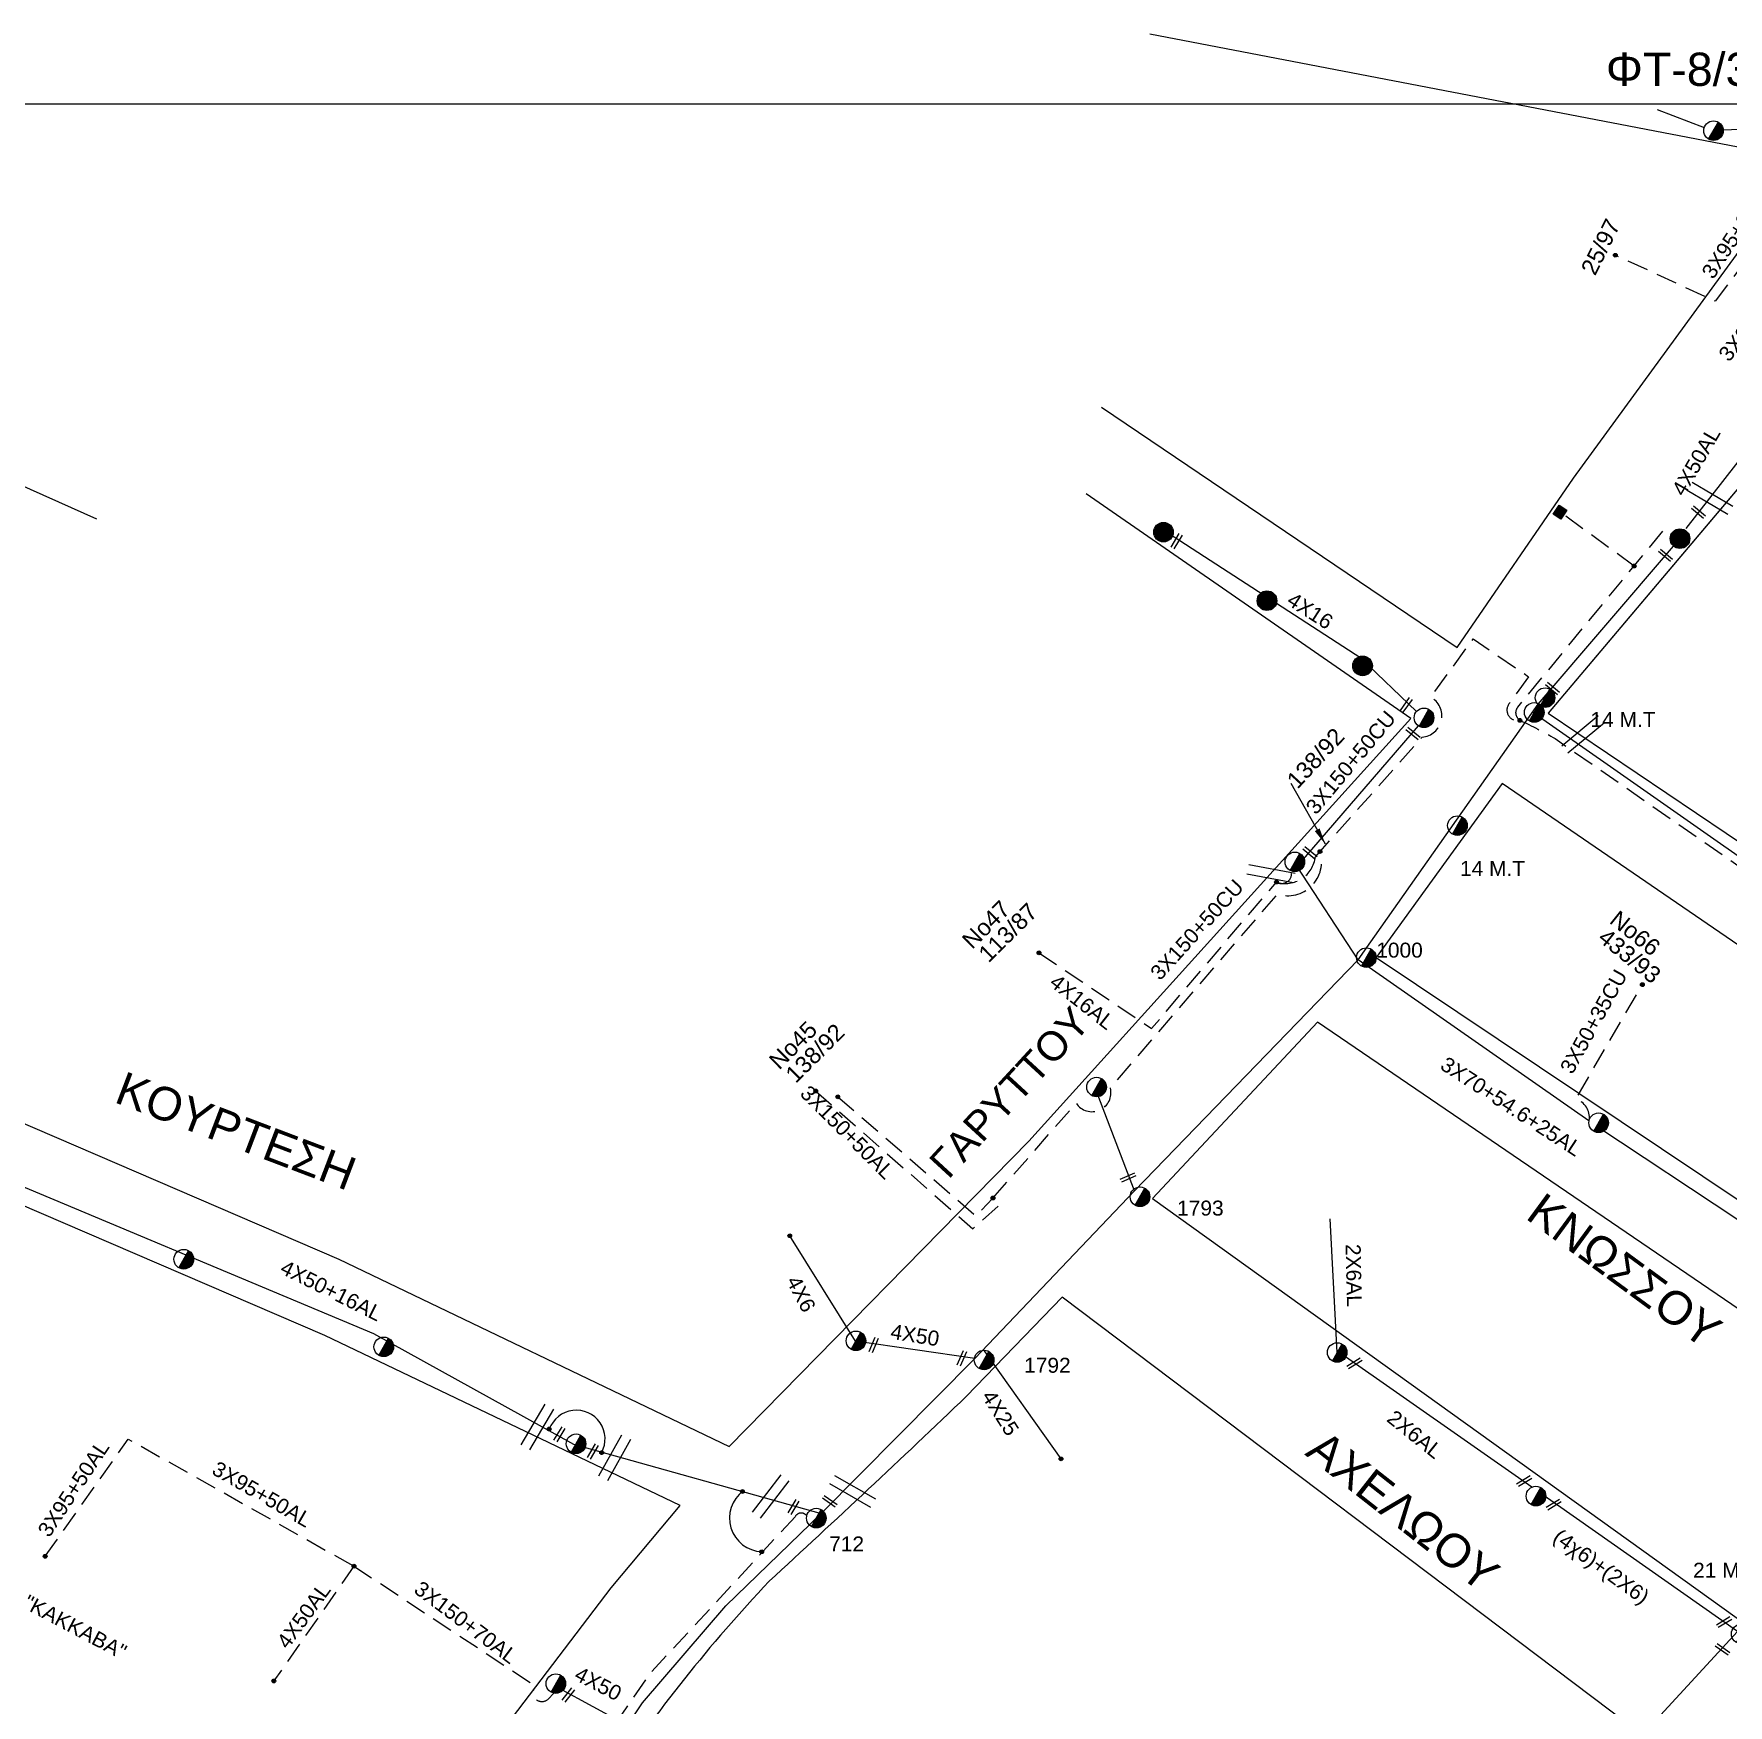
# Model space of a CAD drawing. Header units: millimetres. Extents: x 5010 to 7184, y -101 to 935.
# Drawn here: x 6181.5 to 6385.2, y 721.3 to 922.2 of the extents above; entities that cross this region are included whole.
import ezdxf
from ezdxf.enums import TextEntityAlignment as Align

# ---------------------------------------------------------------- set-up
doc = ezdxf.new("R2010")
doc.units = ezdxf.units.MM
doc.linetypes.add('DASHED', pattern=[19.05, 12.7, -6.35])
for name, color, linetype in [('Layer1', 7, 'Continuous'), ('Γέφυρες Εναερίου Δικτύου', 7, 'Continuous'), ('Γυμνά εναέρια ΧΤ (3Φ)   3x50+35CU', 7, 'Continuous'), ('Γυμνά εναέρια ΧΤ (3Φ)   4x16AL', 7, 'Continuous'), ('Γυμνά εναέρια ΧΤ (3Φ)   4x50AL', 7, 'Continuous'), ('Γυμνά εναέρια ΧΤ και ΦΟΠ (3Φ)   4x50+16AL', 7, 'Continuous'), ('Εναέρια παροχή ΧΤ 4x16', 7, 'SYN_LINE'), ('Εναέρια παροχή ΧΤ 4x25', 7, 'SYN_LINE'), ('Επιγραφές - Σχήματα', 7, 'Continuous'), ('Καλώδια ΧΤ   2x6AL', 7, 'DASHED'), ('Καλώδια ΧΤ   3x150+50AL', 7, 'DASHED'), ('Καλώδια ΧΤ   3x150+50CU', 7, 'DASHED'), ('Καλώδια ΧΤ   3x150+70AL', 7, 'DASHED'), ('Καλώδια ΧΤ   3x48+38+16.5', 7, 'DASHED'), ('Καλώδια ΧΤ   3x95+35CU', 7, 'DASHED'), ('Καλώδια ΧΤ   3x95+50CU', 7, 'DASHED'), ('Καλώδια ΧΤ   4x50AL', 7, 'DASHED'), ('Μηχανική τομή', 7, 'Continuous'), ('Στύλος Ξύλινος', 7, 'Continuous'), ('Στύλος Ξύλινος @ 1', 7, 'Continuous'), ('Στύλος ΦΜ', 7, 'Continuous'), ('Στύλος ΦΜ @ 1', 7, 'Continuous'), ('Συνδέσεις', 7, 'Continuous'), ('Συνεστραμμένα ΧΤ   3x70+54.6+25AL', 7, 'SYN_LINE'), ('Τομή', 7, 'Continuous'), ('Υπόβαθρο ΔΕΗ', 7, 'Continuous'), ('Υπόγεια Καλώδια Δικτύου ΧΤ   .15', 7, 'DASHED'), ('Υπόγεια καλώδια Παροχών ΧΤ   4x6', 7, 'DASHED')]:
    doc.layers.add(name, color=color, linetype=linetype)
doc.styles.get("Standard").update_dxf_attribs({"font": 'arial.ttf'})
doc.linetypes.add('SYN_LINE', pattern='A,0.5,-0.0001,["/\\/\\/\\/",Standard,S=0.1,R=0,X=0,Y=-0.05],-0.25', length=0.7501)
doc.dimstyles.new('ISO-25', dxfattribs={"dimtxt": 2.5, "dimasz": 2.5, "dimexe": 1.25, "dimexo": 0.625, "dimtad": 1, "dimtxsty": 'Standard', "dimcen": 2.5, "dimaunit": 2, "dimazin": 0, "dimtfac": 1, "dimtmove": 0, "dimatfit": 3, "dimfxl": 1, "dimarcsym": 0})

# ---------------------------------------------------------------- blocks, each defined once
blk = doc.blocks.new('ΥΠΑΡΧΩΝ ΤΣΙΜΕΝΤΕΝΙΟΣ ΣΤΥΛΟΣ')
at = {"layer": 'Στύλος ΦΜ'}
blk.add_hatch(color=256, dxfattribs=at).paths.add_polyline_path([(-1.29, -2.28, 0.574793), (2.62, 0, 0.268822), (1.3, 2.27)])
blk.add_line((-1.29, -2.28), (1.3, 2.27), dxfattribs=at)
blk.add_circle((0, 0), 2.62, dxfattribs=at)
at = {"layer": 'Στύλος ΦΜ', "flags": 4}
for tag, p in [('ΑΡΙΘΜΟΣ', (-4.68, 8.05)), ('ΤΥΠΟΣ', (-4.91, 3.03))]:
    blk.add_attdef(tag, p, '', height=4, dxfattribs=at)
blk = doc.blocks.new('ΥΠΑΡΧΩΝ ΞΥΛΙΝΟΣ ΣΤΥΛΟΣ')
at = {"layer": 'Στύλος Ξύλινος'}
h = blk.add_hatch(color=7, dxfattribs=at)
h.paths.add_polyline_path([(-2.62, 0, 0.270008), (-1.29, -2.28), (1.3, 2.27, 0.576266)])
h.paths.add_polyline_path([(-1.29, -2.28, 0.574793), (2.62, 0, 0.268822), (1.3, 2.27)])
at = {"layer": 'Στύλος Ξύλινος', "color": 7}
blk.add_line((-1.29, -2.28), (1.3, 2.27), dxfattribs=at)
blk.add_circle((0, 0), 2.62, dxfattribs=at)
at = {"layer": 'Στύλος Ξύλινος', "flags": 4}
for tag, p in [('ΑΡΙΘΜΟΣ', (-4.91, 8.6)), ('ΤΥΠΟΣ', (-4.85, 3.39))]:
    blk.add_attdef(tag, p, '', height=4, dxfattribs=at)
blk = doc.blocks.new('ΤΟΜΗ')
at = {"layer": 'Τομή', "ltscale": 40}
for p, q in [((-5.68, 0), (5.68, 0)), ((5.68, -2.33), (-5.68, -2.33))]:
    blk.add_line(p, q, dxfattribs=at)
blk = doc.blocks.new('ΜΗΧΑΝΙΚΗ ΤΟΜΗ')
at = {"layer": 'Μηχανική τομή', "ltscale": 40}
for p, q in [((-1.89, 0.78), (1.89, 0.78)), ((1.89, 0), (-1.89, 0))]:
    blk.add_line(p, q, dxfattribs=at)
blk = doc.blocks.new('_ΣΥΝΔΕΣΗ')
at = {"layer": 'Συνδέσεις', "linetype": 'SYN_LINE', "ltscale": 40}
blk.add_hatch(color=256, dxfattribs=at).paths.add_polyline_path([(0.5, -0.01, 1), (-0.5, -0.01, 1)])
at = {"layer": 'Συνδέσεις'}
blk.add_circle((0, -0.01), 0.5, dxfattribs=at)

msp = doc.modelspace()

# ---------------------------------------------------------------- hatches: boundary and pattern name
at = {"layer": 'Επιγραφές - Σχήματα', "linetype": 'Continuous', "ltscale": 0.2}
msp.add_hatch(color=256, dxfattribs=at).paths.add_polyline_path([(6365.78, 864.97), (6364.87, 865.57), (6364.16, 864.5), (6365.07, 863.9)])

# ---------------------------------------------------------------- linework, layer by layer
at = {"layer": 'Layer1', "linetype": 'Continuous', "ltscale": 0.2}
for points in [[(6315.65, 922.24), (6394.54, 907.09)], [(6430.56, 919.88), (6363.55, 840.58)]]:
    msp.add_lwpolyline(points, dxfattribs=at)
at = {"layer": 'Γέφυρες Εναερίου Δικτύου', "color": 30, "linetype": 'DASHED', "ltscale": 0.2, "flags": 128}
msp.add_lwpolyline([(6373.89, 858.27), (6365.42, 864.43)], dxfattribs=at)
for points in [[(6360.16, 839.72, -0.427294), (6359.92, 841.32), (6377.51, 862.67), (6378.51, 862.33)], [(6361.21, 844.96), (6358.84, 841.69, 0.697336), (6360.16, 839.72, 5.885263)]]:
    msp.add_lwpolyline(points, format="xyb", dxfattribs=at)
at = {"layer": 'Γέφυρες Εναερίου Δικτύου', "color": 30, "linetype": 'SYN_LINE', "ltscale": 10, "flags": 128}
msp.add_lwpolyline([(6340.72, 810.93), (6333.4, 822.16)], dxfattribs=at)
at = {"layer": 'Γυμνά εναέρια ΧΤ (3Φ)   3x50+35CU', "color": 30, "linetype": 'DASHED', "ltscale": 0.2, "flags": 128}
msp.add_lwpolyline([(6368.49, 791.66, 0.36898), (6366.87, 794.18), (6374.88, 807.94)], format="xyb", dxfattribs=at)
at = {"layer": 'Γυμνά εναέρια ΧΤ (3Φ)   4x16AL', "color": 30, "linetype": 'DASHED', "ltscale": 0.2, "flags": 128}
msp.add_lwpolyline([(6330.88, 820.27, 0.473464), (6335.57, 823.32)], format="xyb", dxfattribs=at)
msp.add_lwpolyline([(6302.33, 811.77), (6315.88, 802.66), (6330.88, 820.27)], dxfattribs=at)
at = {"layer": 'Γυμνά εναέρια ΧΤ (3Φ)   4x16AL', "color": 30, "linetype": 'DASHED', "ltscale": 0.2}
msp.add_arc((6331.51, 821.31), 1.21, 238.9682, 14.0202, dxfattribs=at)
at = {"layer": 'Γυμνά εναέρια ΧΤ (3Φ)   4x50AL', "color": 30}
msp.add_line((6294.64, 762.99), (6280.29, 765.06), dxfattribs=at)
at = {"layer": 'Γυμνά εναέρια ΧΤ (3Φ)   4x50AL', "color": 2, "flags": 128}
msp.add_lwpolyline([(6390.76, 876.45), (6380.09, 862.77)], dxfattribs=at)
at = {"layer": 'Γυμνά εναέρια ΧΤ (3Φ)   4x50AL', "color": 85, "linetype": 'DASHED', "ltscale": 0.2, "flags": 128}
msp.add_lwpolyline([(6244.03, 722.75), (6243.35, 722.05, -1.040344), (6241.89, 723.57)], format="xyb", dxfattribs=at)
at = {"layer": 'Γυμνά εναέρια ΧΤ (3Φ)   4x50AL', "color": 85, "linetype": 'Continuous', "ltscale": 0.2, "flags": 128}
msp.add_lwpolyline([(6252.88, 718.88), (6244.62, 723.36)], dxfattribs=at)
at = {"layer": 'Γυμνά εναέρια ΧΤ και ΦΟΠ (3Φ)   4x50+16AL', "color": 30, "flags": 128}
msp.add_lwpolyline([(6276.17, 744.35), (6294.64, 762.99), (6313.83, 783.14), (6340.72, 810.93), (6362.36, 841.65), (6378.63, 860.67)], dxfattribs=at)
at = {"layer": 'Γυμνά εναέρια ΧΤ και ΦΟΠ (3Φ)   4x50+16AL', "color": 27, "flags": 128}
msp.add_lwpolyline([(6122.7, 808.51), (6172.96, 786.69), (6222.32, 766.01), (6246.37, 752.68), (6276.17, 744.35)], dxfattribs=at)
at = {"layer": 'Γυμνά εναέρια ΧΤ και ΦΟΠ (3Φ)   4x50+16AL', "color": 173, "flags": 128}
msp.add_lwpolyline([(6363.64, 705.51), (6386.31, 730.19)], dxfattribs=at)
at = {"layer": 'Εναέρια παροχή ΧΤ 4x16', "color": 30, "linetype": 'Continuous', "ltscale": 20, "flags": 128}
for points in [[(6347.73, 840.78), (6341.02, 847.2), (6317.1, 862.7)], [(6333.4, 822.16), (6347.96, 839.06)]]:
    msp.add_lwpolyline(points, dxfattribs=at)
at = {"layer": 'Εναέρια παροχή ΧΤ 4x16', "color": 30, "ltscale": 20, "flags": 128}
msp.add_lwpolyline([(6348.34, 839.51), (6348.67, 839.88)], dxfattribs=at)
at = {"layer": 'Εναέρια παροχή ΧΤ 4x25', "color": 30, "linetype": 'SYN_LINE', "ltscale": 20, "flags": 128}
msp.add_lwpolyline([(6304.99, 750.92), (6295.66, 764.07)], dxfattribs=at)
at = {"layer": 'Επιγραφές - Σχήματα', "color": 27, "linetype": 'Continuous', "ltscale": 0.2}
for p, q in [((6376.65, 913.14), (6382.31, 910.98)), ((6407.31, 911.66), (6384.61, 910.66))]:
    msp.add_line(p, q, dxfattribs=at)
at = {"layer": 'Επιγραφές - Σχήματα'}
msp.add_lwpolyline([(5045.81, 913.83), (7035.6, 913.83), (7035.6, -89.73), (5045.81, -89.73)], close=True, dxfattribs=at)
at = {"layer": 'Επιγραφές - Σχήματα', "linetype": 'Continuous', "ltscale": 0.2}
msp.add_lwpolyline([(6364.16, 864.5), (6364.87, 865.57), (6365.78, 864.97), (6365.07, 863.9)], close=True, dxfattribs=at)
for centre, radius, start, end in [((6246.72, 753.32), 3.46, 331.6783, 159.6748), ((6269.19, 743.81), 4.05, 126.4359, 267.4346)]:
    msp.add_arc(centre, radius, start, end, dxfattribs=at)
at = {"layer": 'Καλώδια ΧΤ   2x6AL', "color": 173, "linetype": 'SYN_LINE', "ltscale": 20, "flags": 128}
for points in [[(6338.2, 763.72), (6337.35, 779.77)], [(6361.59, 747.51), (6338.4, 763.77), (6338.38, 764.04)], [(6386.31, 730.19), (6362.39, 746.96)]]:
    msp.add_lwpolyline(points, dxfattribs=at)
at = {"layer": 'Καλώδια ΧΤ   3x150+50AL', "color": 30, "linetype": 'DASHED', "ltscale": 0.2, "flags": 128}
for points in [[(6275.51, 795.15), (6294.39, 778.58), (6297.63, 781.52), (6296.81, 782.28)], [(6278.15, 794.45), (6294.75, 780.16), (6296.81, 782.28)]]:
    msp.add_lwpolyline(points, dxfattribs=at)
at = {"layer": 'Καλώδια ΧΤ   3x150+50AL', "color": 27, "linetype": 'DASHED', "ltscale": 0.2, "flags": 128}
msp.add_lwpolyline([(6273.06, 744.02), (6255.59, 725.12), (6226.34, 682.9), (6211.33, 656.08, 0.618178), (6207.87, 650.04), (6203.88, 644.69), (6199.2, 648.56, 0.651303), (6188.19, 653.35, 1.127948)], format="xyb", dxfattribs=at)
at = {"layer": 'Καλώδια ΧΤ   3x150+50AL', "color": 27, "linetype": 'DASHED', "ltscale": 0.2}
msp.add_arc((6273.76, 743.6), 0.818, 35.7045, 148.5917, dxfattribs=at)
at = {"layer": 'Καλώδια ΧΤ   3x150+50CU', "color": 30, "linetype": 'DASHED', "ltscale": 0.2, "flags": 128}
for points in [[(6335.57, 823.32), (6348.41, 837.69, 0.743133), (6349.44, 842.52), (6354.55, 849.5), (6361.21, 844.96, -0.985617)], [(6296.81, 782.28), (6306.81, 793.69, 0.842686), (6310.93, 795.51), (6331.02, 818.82, 0.608225), (6336.12, 823.94, 0.710271)]]:
    msp.add_lwpolyline(points, format="xyb", dxfattribs=at)
at = {"layer": 'Καλώδια ΧΤ   3x150+70AL', "color": 85, "linetype": 'DASHED', "ltscale": 0.2, "flags": 128}
msp.add_lwpolyline([(6219.99, 738.03), (6241.89, 723.57)], dxfattribs=at)
at = {"layer": 'Καλώδια ΧΤ   3x48+38+16.5', "color": 173, "linetype": 'Continuous', "ltscale": 0.2, "flags": 128}
msp.add_lwpolyline([(6361.7, 840.7), (6408.15, 808.21), (6442.07, 785.57)], dxfattribs=at)
at = {"layer": 'Καλώδια ΧΤ   3x48+38+16.5', "color": 85, "linetype": 'Continuous', "ltscale": 0.2, "flags": 128}
msp.add_lwpolyline([(6211.79, 653.55), (6220.56, 669.94), (6239.27, 698.6), (6254.69, 721.59), (6264.69, 733.25), (6276.17, 744.35)], dxfattribs=at)
at = {"layer": 'Καλώδια ΧΤ   3x95+35CU', "color": 2, "linetype": 'DASHED', "ltscale": 0.2, "flags": 128}
msp.add_lwpolyline([(6394.32, 903.11), (6393.64, 900.9), (6391.75, 900.88), (6383.64, 890.1), (6371.62, 895.64)], dxfattribs=at)
at = {"layer": 'Καλώδια ΧΤ   3x95+50CU', "color": 85, "linetype": 'DASHED', "ltscale": 0.2, "flags": 128}
msp.add_lwpolyline([(6182.87, 739.22), (6192.86, 753.31), (6219.99, 738.03)], dxfattribs=at)
at = {"layer": 'Καλώδια ΧΤ   4x50AL', "color": 85, "linetype": 'DASHED', "ltscale": 0.2, "flags": 128}
msp.add_lwpolyline([(6219.99, 738.03), (6210.36, 724.23)], dxfattribs=at)
at = {"layer": 'Συνεστραμμένα ΧΤ   3x70+54.6+25AL', "color": 30, "linetype": 'SYN_LINE', "ltscale": 20, "flags": 128}
for points in [[(6368.46, 791.56), (6340.72, 810.93)], [(6403.32, 768.45), (6369.4, 790.9), (6369.38, 790.92)]]:
    msp.add_lwpolyline(points, dxfattribs=at)
at = {"layer": 'Υπόβαθρο ΔΕΗ', "flags": 128}
for points in [[(6170.3, 911.99), (6154.41, 879.4), (6189.05, 863.93)], [(6309.84, 877.38), (6352.62, 848.49), (6366.6, 868.84), (6394.54, 907.09)], [(6309.84, 877.38), (6352.62, 848.49), (6366.6, 868.84), (6394.54, 907.09)], [(6403.12, 887.4), (6363.55, 840.58), (6442.03, 787.68), (6470.28, 828.25), (6520.29, 896.72), (6526.13, 904.81)], [(6176.42, 857.65), (6148.71, 870.41), (6126.18, 816), (6167.06, 796.94), (6218.19, 774.95), (6265.08, 752.41), (6301.12, 789.11), (6347.04, 839.95), (6308.02, 866.93)], [(6176.42, 857.65), (6148.71, 870.41), (6126.18, 816), (6167.06, 796.94), (6218.19, 774.95), (6265.08, 752.41), (6301.12, 789.11), (6347.04, 839.95), (6308.02, 866.93)], [(6122.47, 807.47), (6100.21, 752.19), (6087.94, 720.66), (6153.79, 686.8), (6199.11, 660.31), (6211.2, 676.75), (6232.01, 708.94), (6239.06, 719.85), (6250.92, 735.42), (6259.21, 745.33), (6216.48, 765.77), (6153.8, 792.74), (6122.47, 807.47)], [(6122.47, 807.47), (6100.21, 752.19), (6087.94, 720.66), (6153.79, 686.8), (6199.11, 660.31), (6211.2, 676.75), (6232.01, 708.94), (6239.06, 719.85), (6250.92, 735.42), (6259.21, 745.33), (6216.48, 765.77), (6153.8, 792.74), (6122.47, 807.47)]]:
    msp.add_lwpolyline(points, dxfattribs=at)
for points in [[(6434.38, 779.86), (6358.02, 832.13), (6342.89, 811.19), (6416.46, 761.97)], [(6434.38, 779.86), (6358.02, 832.13), (6342.89, 811.19), (6416.46, 761.97)], [(6408.29, 754.06), (6335.83, 803.45), (6315.99, 782.22), (6386.26, 731.78)], [(6408.29, 754.06), (6335.83, 803.45), (6315.99, 782.22), (6386.26, 731.78)]]:
    msp.add_lwpolyline(points, close=True, dxfattribs=at)
msp.add_lwpolyline([(6373.22, 719.01), (6305.14, 770.36), (6293.63, 758.45, -0.004635), (6269.9, 736.21, 0.042853), (6250.58, 711.93, -0.023362), (6227.01, 677.23, -0.013497), (6216.4, 659.13), (6212.64, 652.96), (6265.69, 611.57), (6302.64, 650.06), (6320.06, 666.53), (6350.5, 695.74), (6373.22, 719.01)], format="xyb", dxfattribs=at)
msp.add_lwpolyline([(6373.22, 719.01), (6305.14, 770.36), (6293.63, 758.45, -0.004635), (6269.9, 736.21, 0.042853), (6250.58, 711.93, -0.023362), (6227.01, 677.23, -0.013497), (6216.4, 659.13), (6212.64, 652.96), (6265.69, 611.57), (6302.64, 650.06), (6320.06, 666.53), (6350.5, 695.74), (6373.22, 719.01)], format="xyb", dxfattribs=at)
at = {"layer": 'Υπόγεια Καλώδια Δικτύου ΧΤ   .15', "color": 30, "linetype": 'DASHED', "ltscale": 0.2, "flags": 128}
msp.add_lwpolyline([(6360.17, 839.72, -0.021226), (6364.4, 837.52), (6437.98, 786.41, -0.089176), (6439.59, 784.81, 0.151409), (6442.33, 782.67), (6448.87, 778.4)], format="xyb", dxfattribs=at)
at = {"layer": 'Υπόγεια καλώδια Παροχών ΧΤ   4x6', "color": 30, "linetype": 'SYN_LINE', "ltscale": 15}
msp.add_line((6280.29, 765.06), (6272.38, 777.76), dxfattribs=at)
at = {"layer": 'Υπόγεια καλώδια Παροχών ΧΤ   4x6', "color": 30, "linetype": 'SYN_LINE', "ltscale": 10, "flags": 128}
msp.add_lwpolyline([(6313.83, 783.14), (6309.2, 795.21)], dxfattribs=at)

# ---------------------------------------------------------------- block references
at = {"layer": 'Μηχανική τομή'}
for p, xscale, yscale, zscale, rotation in [((6381.51, 864.59), 0.5000000000000445, 0.5000000000000445, 0.5000000000000445, 320.6081052384279), ((6318.72, 861.36), 0.4999999999999092, 0.4999999999999092, 0.4999999999999092, 239.2512852772683), ((6377.54, 859.4), 0.5000000000000445, 0.5000000000000445, 0.5000000000000445, 320.6081052384279), ((6363.96, 843.4), 0.5000000000000445, 0.5000000000000445, 0.5000000000000445, 320.6081052384279), ((6346.66, 841.45), 0.5000000000001181, 0.5000000000001181, 0.5000000000001181, 53.93283254335471), ((6347.18, 837.99), 0.5000000000000445, 0.5000000000000445, 0.5000000000000445, 320.6081052384279), ((6334.79, 823.63), 0.5000000000000445, 0.5000000000000445, 0.5000000000000445, 320.6081052384279), ((6313.13, 784.58), 0.5000000000000518, 0.5000000000000518, 0.5000000000000518, 22.95059480732222), ((6282.64, 764.54), 0.5000000000000493, 0.5000000000000493, 0.5000000000000493, 66.93177336332971), ((6293.24, 762.94), 0.5000000000000493, 0.5000000000000493, 0.5000000000000493, 66.93177336332971), ((6340.17, 762.59), 0.5000000000003321, 0.5000000000003321, 0.5000000000003321, 211.7123753503166), ((6244.52, 753.98), 0.4999999999999092, 0.4999999999999092, 0.4999999999999092, 239.2512852772683), ((6248.53, 751.92), 0.4999999999999092, 0.4999999999999092, 0.4999999999999092, 239.2512852772683), ((6360.57, 748.42), 0.5000000000003321, 0.5000000000003321, 0.5000000000003321, 211.7123753503166), ((6272.66, 745.24), 0.4999999999999092, 0.4999999999999092, 0.4999999999999092, 239.2512852772683), ((6277.08, 745.66), 0.4999999999998848, 0.4999999999998848, 0.4999999999998848, 325.6165674645825), ((6364.1, 745.6), 0.5000000000003321, 0.5000000000003321, 0.5000000000003321, 211.7123753503166), ((6384.61, 731.47), 0.5000000000003321, 0.5000000000003321, 0.5000000000003321, 211.7123753503166), ((6384.64, 728.19), 0.5000000000002675, 0.5000000000002675, 0.5000000000002675, 144.9209365044069), ((6245.61, 722.67), 0.5000000000001023, 0.5000000000001023, 0.5000000000001023, 231.7274334345166)]:
    msp.add_blockref('ΜΗΧΑΝΙΚΗ ΤΟΜΗ', p, dxfattribs=dict(at, xscale=xscale, yscale=yscale, zscale=zscale, rotation=rotation))
at = {"layer": 'Στύλος Ξύλινος @ 1', "ltscale": 40, "xscale": 0.4499999999998181, "yscale": 0.4499999999998181, "zscale": 0.4499999999998181}
for p in [(6317.31, 862.34), (6317.31, 862.34), (6379.4, 861.56), (6379.4, 861.56), (6329.75, 854.1), (6329.75, 854.1), (6341.24, 846.26), (6341.24, 846.26)]:
    msp.add_blockref('ΥΠΑΡΧΩΝ ΞΥΛΙΝΟΣ ΣΤΥΛΟΣ', p, dxfattribs=at)
at = {"layer": 'Στύλος ΦΜ @ 1', "ltscale": 40, "xscale": 0.4499999999998181, "yscale": 0.4499999999998181, "zscale": 0.4499999999998181}
for p in [(6383.43, 910.61), (6383.43, 910.61), (6348.63, 840.02), (6348.63, 840.02), (6361.88, 840.67), (6361.88, 840.67), (6333.1, 822.7), (6333.1, 822.7), (6309.27, 795.63), (6369.62, 791.34), (6369.62, 791.34), (6199.53, 774.93), (6199.53, 774.93), (6280.34, 765.12), (6223.57, 764.4), (6223.57, 764.4), (6338.19, 763.72), (6338.19, 763.72), (6246.69, 752.74), (6246.69, 752.74), (6362.09, 746.45), (6362.09, 746.45), (6244.26, 723.91), (6244.26, 723.91)]:
    msp.add_blockref('ΥΠΑΡΧΩΝ ΤΣΙΜΕΝΤΕΝΙΟΣ ΣΤΥΛΟΣ', p, dxfattribs=at)
at = {"layer": 'Στύλος ΦΜ @ 1', "ltscale": 40}
ref = msp.add_blockref('ΥΠΑΡΧΩΝ ΤΣΙΜΕΝΤΕΝΙΟΣ ΣΤΥΛΟΣ', (6363.18, 842.44), dxfattribs=dict(at, xscale=0.4499999999998181, yscale=0.4499999999998181, zscale=0.4499999999998181))
ref.add_attrib('ΤΥΠΟΣ', '14 M.T', (6368.64, 838.91), dxfattribs={"layer": 'Στύλος ΦΜ', "height": 1.8, "flags": 4})
ref = msp.add_blockref('ΥΠΑΡΧΩΝ ΤΣΙΜΕΝΤΕΝΙΟΣ ΣΤΥΛΟΣ', (6363.18, 842.44), dxfattribs=dict(at, xscale=0.4499999999998181, yscale=0.4499999999998181, zscale=0.4499999999998181))
ref.add_attrib('ΤΥΠΟΣ', '14 M.T', (6368.64, 838.91), dxfattribs={"layer": 'Στύλος ΦΜ', "height": 1.8, "flags": 4})
ref = msp.add_blockref('ΥΠΑΡΧΩΝ ΤΣΙΜΕΝΤΕΝΙΟΣ ΣΤΥΛΟΣ', (6352.65, 827.06), dxfattribs=dict(at, xscale=0.4499999999998181, yscale=0.4499999999998181, zscale=0.4499999999998181))
ref.add_attrib('ΤΥΠΟΣ', '14 M.T', (6352.96, 821.02), dxfattribs={"layer": 'Στύλος ΦΜ', "height": 1.8, "flags": 4})
ref = msp.add_blockref('ΥΠΑΡΧΩΝ ΤΣΙΜΕΝΤΕΝΙΟΣ ΣΤΥΛΟΣ', (6352.65, 827.06), dxfattribs=dict(at, xscale=0.4499999999998181, yscale=0.4499999999998181, zscale=0.4499999999998181))
ref.add_attrib('ΤΥΠΟΣ', '14 M.T', (6352.96, 821.02), dxfattribs={"layer": 'Στύλος ΦΜ', "height": 1.8, "flags": 4})
ref = msp.add_blockref('ΥΠΑΡΧΩΝ ΤΣΙΜΕΝΤΕΝΙΟΣ ΣΤΥΛΟΣ', (6341.7, 811.19), dxfattribs=dict(at, xscale=0.4499999999998181, yscale=0.4499999999998181, zscale=0.4499999999998181))
ref.add_attrib('ΤΥΠΟΣ', '1000', (6342.89, 811.19), dxfattribs={"layer": 'Στύλος ΦΜ', "height": 1.8, "flags": 4})
ref = msp.add_blockref('ΥΠΑΡΧΩΝ ΤΣΙΜΕΝΤΕΝΙΟΣ ΣΤΥΛΟΣ', (6314.49, 782.44), dxfattribs=dict(at, xscale=0.4499999999998181, yscale=0.4499999999998181, zscale=0.4499999999998181))
ref.add_attrib('ΤΥΠΟΣ', '1793', (6318.95, 780.18), dxfattribs={"layer": 'Στύλος ΦΜ', "height": 1.8, "flags": 4})
ref = msp.add_blockref('ΥΠΑΡΧΩΝ ΤΣΙΜΕΝΤΕΝΙΟΣ ΣΤΥΛΟΣ', (6295.74, 762.82), dxfattribs=dict(at, xscale=0.4499999999998181, yscale=0.4499999999998181, zscale=0.4499999999998181))
ref.add_attrib('ΤΥΠΟΣ', '1792', (6300.56, 761.28), dxfattribs={"layer": 'Στύλος ΦΜ', "height": 1.8, "flags": 4})
ref = msp.add_blockref('ΥΠΑΡΧΩΝ ΤΣΙΜΕΝΤΕΝΙΟΣ ΣΤΥΛΟΣ', (6295.74, 762.82), dxfattribs=dict(at, xscale=0.4499999999998181, yscale=0.4499999999998181, zscale=0.4499999999998181))
ref.add_attrib('ΤΥΠΟΣ', '1792', (6300.56, 761.28), dxfattribs={"layer": 'Στύλος ΦΜ', "height": 1.8, "flags": 4})
ref = msp.add_blockref('ΥΠΑΡΧΩΝ ΤΣΙΜΕΝΤΕΝΙΟΣ ΣΤΥΛΟΣ', (6275.57, 743.81), dxfattribs=dict(at, xscale=0.4499999999998181, yscale=0.4499999999998181, zscale=0.4499999999998181))
ref.add_attrib('ΤΥΠΟΣ', '712', (6277.12, 739.8), dxfattribs={"layer": 'Στύλος ΦΜ', "height": 1.8, "flags": 4})
ref = msp.add_blockref('ΥΠΑΡΧΩΝ ΤΣΙΜΕΝΤΕΝΙΟΣ ΣΤΥΛΟΣ', (6275.57, 743.81), dxfattribs=dict(at, xscale=0.4499999999998181, yscale=0.4499999999998181, zscale=0.4499999999998181))
ref.add_attrib('ΤΥΠΟΣ', '712', (6277.12, 739.8), dxfattribs={"layer": 'Στύλος ΦΜ', "height": 1.8, "flags": 4})
ref = msp.add_blockref('ΥΠΑΡΧΩΝ ΤΣΙΜΕΝΤΕΝΙΟΣ ΣΤΥΛΟΣ', (6386.76, 729.88), dxfattribs=dict(at, xscale=0.4499999999998181, yscale=0.4499999999998181, zscale=0.4499999999998181))
ref.add_attrib('ΤΥΠΟΣ', '21 M.T', (6380.98, 736.64), dxfattribs={"layer": 'Στύλος ΦΜ', "height": 1.8, "flags": 4})
ref = msp.add_blockref('ΥΠΑΡΧΩΝ ΤΣΙΜΕΝΤΕΝΙΟΣ ΣΤΥΛΟΣ', (6386.76, 729.88), dxfattribs=dict(at, xscale=0.4499999999998181, yscale=0.4499999999998181, zscale=0.4499999999998181))
ref.add_attrib('ΤΥΠΟΣ', '21 M.T', (6380.98, 736.64), dxfattribs={"layer": 'Στύλος ΦΜ', "height": 1.8, "flags": 4})
at = {"layer": 'Συνδέσεις', "xscale": 0.4500000000000455, "yscale": 0.4500000000000455, "zscale": 0.4500000000000455}
for p in [(6371.63, 895.64), (6373.89, 858.27), (6360.16, 839.72), (6336.12, 823.94), (6330.89, 820.28), (6302.34, 811.77), (6374.88, 807.95), (6275.51, 795.16), (6278.15, 794.46), (6296.81, 782.29), (6272.38, 777.76), (6243.47, 754.52), (6249.77, 751.68), (6304.99, 750.93), (6266.69, 747.01), (6182.87, 739.22), (6269.01, 739.77), (6219.99, 738.03), (6210.36, 724.23)]:
    msp.add_blockref('_ΣΥΝΔΕΣΗ', p, dxfattribs=at)
at = {"layer": 'Τομή'}
for p, xscale, yscale, zscale, rotation in [((6383.31, 866.9), 0.4999999999999605, 0.4999999999999605, 0.4999999999999605, 329.4027703441201), ((6367.38, 838.48), 0.500000000000032, 0.500000000000032, 0.500000000000032, 39.69473799040234), ((6367.38, 838.48), 0.500000000000032, 0.500000000000032, 0.500000000000032, 39.69473799040234), ((6330.35, 821.85), 0.4999999999999872, 0.4999999999999872, 0.4999999999999872, 349.5172423269541), ((6330.35, 821.85), 0.4999999999999872, 0.4999999999999872, 0.4999999999999872, 349.5172423269541), ((6241.54, 755.06), 0.4999999999999787, 0.4999999999999787, 0.4999999999999787, 59.14067609358744), ((6241.54, 755.06), 0.4999999999999787, 0.4999999999999787, 0.4999999999999787, 59.14067609358744), ((6250.82, 751.35), 0.4999999999999495, 0.4999999999999495, 0.4999999999999495, 60.84492296232943), ((6250.82, 751.35), 0.4999999999999495, 0.4999999999999495, 0.4999999999999495, 60.84492296232943), ((6269.63, 746.77), 0.5000000000000097, 0.5000000000000097, 0.5000000000000097, 52.31758661765091), ((6269.63, 746.77), 0.5000000000000097, 0.5000000000000097, 0.5000000000000097, 52.31758661765091), ((6280.24, 747.52), 0.5000000000000117, 0.5000000000000117, 0.5000000000000117, 330.2762262472006), ((6280.24, 747.52), 0.5000000000000117, 0.5000000000000117, 0.5000000000000117, 330.2762262472006)]:
    msp.add_blockref('ΤΟΜΗ', p, dxfattribs=dict(at, xscale=xscale, yscale=yscale, zscale=zscale, rotation=rotation))

# ---------------------------------------------------------------- texts
at = {"layer": 'Γυμνά εναέρια ΧΤ (3Φ)   3x50+35CU'}
msp.add_text('3X50+35CU', height=1.8, rotation=60.9222, dxfattribs=at).set_placement((6369.02, 803.51), align=Align.MIDDLE)
at = {"layer": 'Γυμνά εναέρια ΧΤ (3Φ)   4x16AL'}
msp.add_text('4X16AL', height=1.8, rotation=321.7927, dxfattribs=at).set_placement((6307.54, 805.87), align=Align.MIDDLE)
at = {"layer": 'Γυμνά εναέρια ΧΤ (3Φ)   4x50AL'}
for s, rotation, p in [('4X50AL', 59.9948, (6381.33, 870.86)), ('4X50', 350.7976, (6287.44, 765.81)), ('4X50', 332.6724, (6249.36, 723.91))]:
    msp.add_text(s, height=1.8, rotation=rotation, dxfattribs=at).set_placement(p, align=Align.MIDDLE)
at = {"layer": 'Γυμνά εναέρια ΧΤ και ΦΟΠ (3Φ)   4x50+16AL'}
msp.add_text('4X50+16AL', height=1.8, rotation=333.4567, dxfattribs=at).set_placement((6217.28, 771.17), align=Align.MIDDLE)
at = {"layer": 'Εναέρια παροχή ΧΤ 4x16', "ltscale": 20}
msp.add_text('4X16', height=1.8, rotation=327.1691, dxfattribs=at).set_placement((6334.95, 852.9), align=Align.MIDDLE)
at = {"layer": 'Εναέρια παροχή ΧΤ 4x25', "ltscale": 20}
msp.add_text('4X25', height=1.8, rotation=302.4959, dxfattribs=at).set_placement((6297.72, 756.46), align=Align.MIDDLE)
at = {"layer": 'Επιγραφές - Σχήματα', "linetype": 'DASHED', "ltscale": 0.2, "insert": (6370.49, 919.99), "char_height": 4, "width": 17.2922, "attachment_point": 1}
msp.add_mtext('ΦΤ-8/3η', dxfattribs=at)
at = {"layer": 'Επιγραφές - Σχήματα', "linetype": 'DASHED', "ltscale": 0.2, "attachment_point": 1}
for s, insert, char_height, width, rotation in [('25/97', (6367.4, 893.96), 2, 17.7581, 63.5353), ('138/92', (6331.95, 832.72), 2, 17.7581, 47.229), ('Νο47', (6292.91, 813.52), 2, 17.7581, 44.8442), ('113/87', (6294.88, 811.9), 2, 17.7581, 44.8442), ('Νο66', (6372.05, 817), 2, 17.7581, 321.1876), ('433/93', (6370.66, 814.86), 2, 17.7581, 321.1876), ('ΓΑΡΥΤΤΟΥ', (6288.88, 786.8), 3.5, 17.2922, 47.373), ('Νο45', (6269.7, 799.03), 2, 17.7581, 44.8442), ('138/92', (6271.68, 797.41), 2, 17.7581, 44.8442), ('ΚΟΥΡΤΕΣΗ', (6192.44, 797.59), 4, 17.2922, 339.184), ('ΚΝΩΣΣΟΥ', (6363.06, 783.13), 4, 17.2922, 323.739), ('ΑΧΕΛΩΟΥ', (6336.68, 754.62), 4, 17.2922, 321.8307), ('ΣΥΓΚΡΟΤΗΜΑΤΑ "ΚΑΚΚΑΒΑ"', (6162.39, 744.48), 1.8, 63.3559, 332.1395)]:
    msp.add_mtext(s, dxfattribs=dict(at, insert=insert, char_height=char_height, width=width, rotation=rotation))
at = {"layer": 'Καλώδια ΧΤ   2x6AL', "linetype": 'DASHED', "ltscale": 0.2}
for s, rotation, p in [('2X6AL', 271.3335, (6340.19, 772.99)), ('2X6AL', 321.2764, (6347.53, 753.88)), ('(4χ6)+(2X6)', 324.251, (6369.82, 737.81))]:
    msp.add_text(s, height=1.8, rotation=rotation, dxfattribs=at).set_placement(p, align=Align.MIDDLE)
at = {"layer": 'Καλώδια ΧΤ   3x150+50AL', "ltscale": 0.2}
msp.add_text('3X150+50AL', height=1.8, rotation=315.0272, dxfattribs=at).set_placement((6279.3, 790.2), align=Align.MIDDLE)
at = {"layer": 'Καλώδια ΧΤ   3x150+50CU', "ltscale": 0.2}
for rotation, p in [(50.1368, (6339.82, 834.66)), (47.752, (6321.33, 814.56))]:
    msp.add_text('3X150+50CU', height=1.8, rotation=rotation, dxfattribs=at).set_placement(p, align=Align.MIDDLE)
at = {"layer": 'Καλώδια ΧΤ   3x150+70AL', "ltscale": 0.2}
msp.add_text('3X150+70AL', height=1.8, rotation=323.1563, dxfattribs=at).set_placement((6233.45, 731.28), align=Align.MIDDLE)
at = {"layer": 'Καλώδια ΧΤ   3x95+35CU', "ltscale": 0.2}
for s, rotation, p in [('3X95+35', 56.6643, (6385.43, 897.37)), ('3X95+35CU', 50.9378, (6388.93, 888.62))]:
    msp.add_text(s, height=1.8, rotation=rotation, dxfattribs=at).set_placement(p, align=Align.MIDDLE)
at = {"layer": 'Καλώδια ΧΤ   3x95+50CU', "ltscale": 0.2}
for rotation, p in [(56.2848, (6186.27, 747.37)), (330.07, (6208.94, 746.68))]:
    msp.add_text('3X95+50AL', height=1.8, rotation=rotation, dxfattribs=at).set_placement(p, align=Align.MIDDLE)
at = {"layer": 'Καλώδια ΧΤ   4x50AL', "ltscale": 0.2}
msp.add_text('4X50AL', height=1.8, rotation=53.8758, dxfattribs=at).set_placement((6213.94, 732.09), align=Align.MIDDLE)
at = {"layer": 'Συνεστραμμένα ΧΤ   3x70+54.6+25AL', "ltscale": 20}
msp.add_text('3X70+54.6+25AL', height=1.8, rotation=326.9136, dxfattribs=at).set_placement((6359.13, 793.3), align=Align.MIDDLE)
at = {"layer": 'Υπόγεια καλώδια Παροχών ΧΤ   4x6', "linetype": 'SYN_LINE', "ltscale": 15}
msp.add_text('4X6', height=1.8, rotation=297.5751, dxfattribs=at).set_placement((6273.76, 770.76), align=Align.MIDDLE)

# ---------------------------------------------------------------- leaders
at = {"layer": 'Επιγραφές - Σχήματα', "ltscale": 40}
msp.add_leader([(6336.77, 824.82), (6332.66, 832.14)], dimstyle='ISO-25', override={"dimasz": 2, "dimtad": 0}, dxfattribs=at)

doc.saveas('drawing.dxf')
